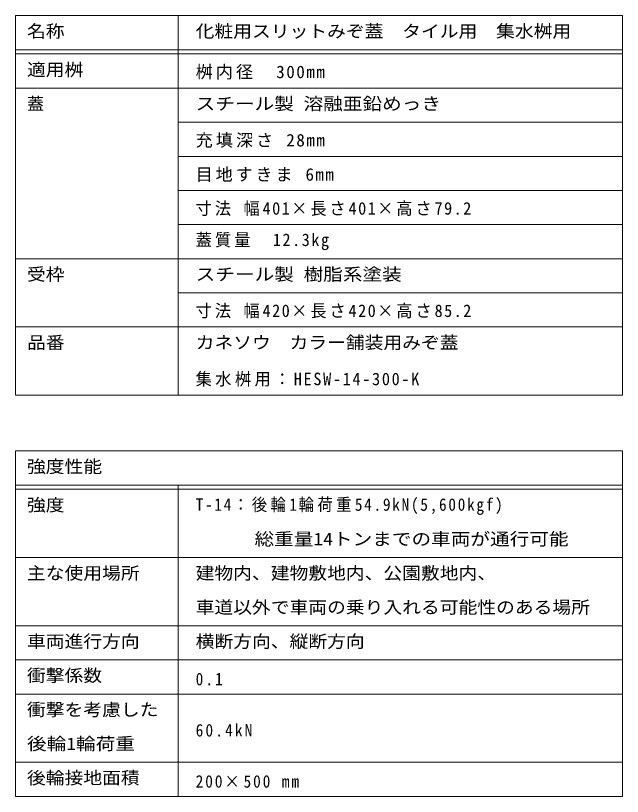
# Model space of a CAD drawing. Units: millimetres on the paper, enlarged 4 times. Extents: x -856 to 1090, y -778 to 775.
# Drawn here: x 521 to 1090, y 42 to 775 of the extents above; entities that cross this region are included whole.
import ezdxf
from ezdxf.enums import TextEntityAlignment as Align

# ---------------------------------------------------------------- set-up
doc = ezdxf.new("R2010")
doc.units = ezdxf.units.MM
doc.header["$LTSCALE"] = 4
doc.layers.add('F-5_F-5ﾚｲﾔ', color=2, linetype='Continuous', lineweight=9)
doc.layers.add('F-F_F-Fﾚｲﾔ', color=7, linetype='Continuous', lineweight=9)
doc.styles.add('ＭＳ ゴシック', font='')
doc.styles.get('ＭＳ ゴシック').set_extended_font_data('MS Gothic')

msp = doc.modelspace()

# ---------------------------------------------------------------- linework, layer by layer
at = {"layer": 'F-5_F-5ﾚｲﾔ', "color": 7}
msp.add_line((520.935, 266.257), (1089.622, 266.257), dxfattribs=at)
at = {"layer": 'F-F_F-Fﾚｲﾔ'}
for p, q in [((520.935, 774.577), (520.935, 418.577)), ((520.935, 774.577), (1089.622, 774.577)), ((673.131, 774.577), (673.131, 418.577)), ((1089.622, 774.577), (1089.622, 418.577)), ((520.935, 742.577), (1089.622, 742.577)), ((520.935, 738.577), (1089.622, 738.577)), ((520.935, 706.577), (1089.622, 706.577)), ((673.131, 674.577), (1089.622, 674.577)), ((673.131, 642.577), (1089.622, 642.577)), ((673.131, 610.577), (1089.622, 610.577)), ((673.131, 578.577), (1089.622, 578.577)), ((520.935, 546.577), (1089.622, 546.577)), ((673.131, 514.577), (1089.622, 514.577)), ((520.935, 482.577), (1089.622, 482.577)), ((520.935, 418.577), (1089.622, 418.577)), ((520.935, 366.257), (1089.622, 366.257)), ((520.935, 366.257), (520.935, 42.257)), ((1089.622, 366.257), (1089.622, 42.257)), ((520.935, 334.257), (1089.622, 334.257)), ((520.935, 330.257), (1089.622, 330.257)), ((673.131, 334.257), (673.131, 42.257)), ((520.935, 266.257), (1089.622, 266.257)), ((520.935, 202.257), (1089.622, 202.257)), ((520.935, 170.257), (1089.622, 170.257)), ((520.935, 138.257), (1089.622, 138.257)), ((520.935, 74.257), (1089.622, 74.257)), ((520.935, 42.257), (1089.622, 42.257))]:
    msp.add_line(p, q, dxfattribs=at)

# ---------------------------------------------------------------- texts
at = {"layer": 'F-5_F-5ﾚｲﾔ', "style": 'ＭＳ ゴシック'}
for s, width, p in [('化粧用スリットみぞ蓋\u3000タイル用\u3000集水桝用', 1.1, (689.665, 750.577)), ('スチール製 溶融亜鉛めっき', 1.15, (689.665, 682.577))]:
    msp.add_text(s, height=11.73, dxfattribs=dict(at, width=width)).set_placement(p, align=Align.BOTTOM_LEFT)
at = {"layer": 'F-5_F-5ﾚｲﾔ', "char_height": 11.73, "attachment_point": 7, "style": 'ＭＳ ゴシック'}
for s, insert in [('\\T1.18;桝内径\u3000300mm', (689.665, 714.577)), ('\\T1.18;充填深さ\\~28mm', (689.665, 650.577)), ('\\T1.17;目地すきま\\~6mm', (689.665, 618.577))]:
    msp.add_mtext(s, dxfattribs=dict(at, insert=insert))
at = {"layer": 'F-F_F-Fﾚｲﾔ', "color": 2, "style": 'ＭＳ ゴシック'}
for s, width, p in [('名称', 1.1, (531.582, 750.577)), ('適用桝', 1.1, (531.582, 714.577)), ('受枠', 1.1, (531.582, 522.577)), ('スチール製 樹脂系塗装', 1.15, (689.665, 522.577)), ('品番', 1.1, (531.582, 458.577)), ('カネソウ\u3000カラー舗装用みぞ蓋', 1.1, (689.665, 458.577)), ('強度性能', 1.1, (531.582, 342.257)), ('強度', 1.1, (531.582, 306.257)), ('  \u3000\u3000総重量14トンまでの車両が通行可能', 1.15, (689.665, 274.257)), ('主な使用場所', 1.1, (531.582, 242.257)), ('建物内、建物敷地内、公園敷地内、', 1.1, (689.665, 242.257)), ('車道以外で車両の乗り入れる可能性のある場所', 1.1, (689.665, 210.257)), ('車両進行方向', 1.1, (531.582, 178.257)), ('横断方向、縦断方向', 1.1, (689.665, 178.257)), ('衝撃係数', 1.1, (531.582, 146.257)), ('衝撃を考慮した', 1.1, (531.582, 114.257)), ('後輪1輪荷重', 1.15, (531.582, 82.257)), ('後輪接地面積', 1.1, (531.582, 50.257))]:
    msp.add_text(s, height=11.73, dxfattribs=dict(at, width=width)).set_placement(p, align=Align.BOTTOM_LEFT)
msp.add_text('蓋', height=11.73, dxfattribs=at).set_placement((531.582, 682.577), align=Align.BOTTOM_LEFT)
at = {"layer": 'F-F_F-Fﾚｲﾔ', "color": 2, "char_height": 11.73, "attachment_point": 7, "style": 'ＭＳ ゴシック'}
for s, insert in [('\\T1.18;\\W0.95;寸法\\~幅401×長さ401×高さ79.2', (689.665, 586.577)), ('\\T1.19;\\W0.95;蓋質量\u300012.3kg', (689.665, 554.577)), ('\\T1.18;\\W0.95;寸法\\~幅420×長さ420×高さ85.2', (689.665, 490.577)), ('\\T1.21;\\W0.95;集水桝用：HESW-14-300-K', (689.665, 426.577)), ('\\T1.22;\\W0.9;T-14：後輪1輪荷重54.9kN(5,600kgf)', (689.665, 306.257)), ('\\T1.27;\\W0.9;0.1', (689.665, 146.257)), ('\\T1.28;\\W0.9;60.4kN', (689.665, 98.257)), ('\\T1.25;\\W0.9;200×500\\~mm', (689.665, 50.257))]:
    msp.add_mtext(s, dxfattribs=dict(at, insert=insert))

doc.saveas('drawing.dxf')
